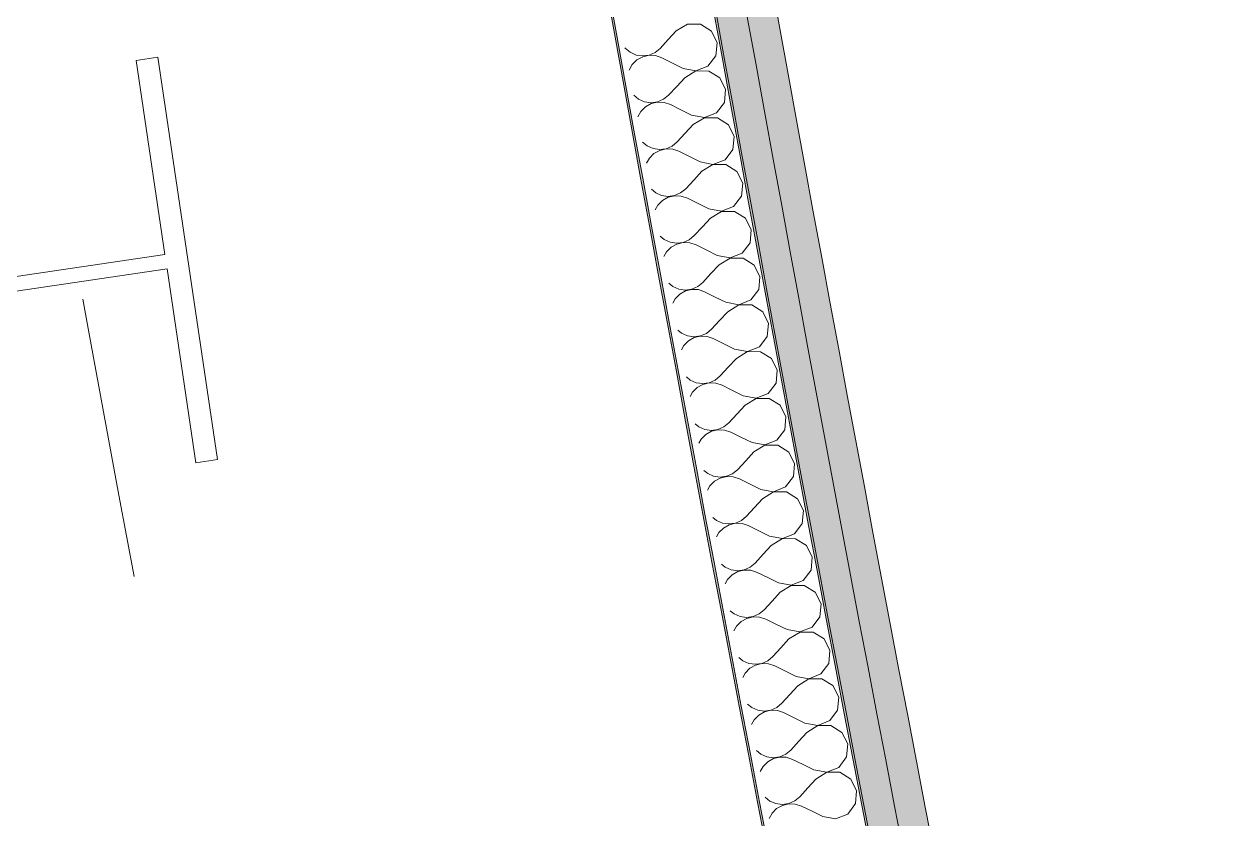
# Model space of a CAD drawing. Header units: millimetres. Extents: x -50172 to 90294, y -80883 to 25069.
# Drawn here: x -41694 to -41090, y -64251 to -63853 of the extents above; entities that cross this region are included whole.
import ezdxf
from ezdxf.enums import TextEntityAlignment as Align

# ---------------------------------------------------------------- set-up
doc = ezdxf.new("R2010")
doc.units = ezdxf.units.MM
doc.header["$MEASUREMENT"] = 0
doc.linetypes.add('Double Dashed', pattern=[1093.611073, 529.166651, -211.666656, 141.111112, -211.666656])
for name, color, linetype in [('A-25-M_Wall_Ext', 7, 'Continuous'), ('COLUMN.IFC Import', 7, 'Continuous'), ('New_A-15-MG_Structural_Grid_Phase_2', 7, 'Continuous'), ('New_A-20-M_Floor_Slab', 7, 'Continuous'), ('New_A-25-M_Wall_Int', 7, 'Continuous')]:
    doc.layers.add(name, color=color, linetype=linetype)
for name, color, linetype, lineweight in [('A-25-M_Wall_Ext_Pen_No__1', 7, 'Continuous', 13), ('COLUMN.IFC Import_Pen_No__2', 8, 'Continuous', 15), ('New_A-20-M_Floor_Slab_Pen_No__89', 8, 'Continuous', 20), ('New_A-25-M_Wall_Int_Pen_No__1', 7, 'Continuous', 13), ('New_A-25-M_Wall_Int_Pen_No__150', 7, 'Continuous', 0)]:
    doc.layers.add(name, color=color, linetype=linetype, lineweight=lineweight)
for name, color, linetype, lineweight, true_color in [('A-25-M_Wall_Ext_Pen_No__107', 7, 'Continuous', 15, 0xa6a6a6), ('New_A-15-MG_Structural_Grid_Phase_2_Pen_No__222', 7, 'Continuous', 13, 0x65af33), ('New_A-25-M_Wall_Int_Pen_No__107', 7, 'Continuous', 15, 0xa6a6a6), ('New_A-25-M_Wall_Int_Pen_No__81', 7, 'Continuous', 20, 0x6a6a6a)]:
    doc.layers.add(name, color=color, linetype=linetype, lineweight=lineweight, true_color=true_color)
doc.styles.add('GENERATED_STYLE_4', font='')
doc.styles.get('GENERATED_STYLE_4').set_extended_font_data('Swis721 BT')

# ---------------------------------------------------------------- blocks, each defined once
blk = doc.blocks.new('Slab_63_1', base_point=(-42333.29, -61441.2))
at = {"layer": 'New_A-20-M_Floor_Slab_Pen_No__89', "linetype": 'Continuous', "flags": 128}
blk.add_lwpolyline([(-42333.29, -61441.2), (-41972.22, -61401.42), (-41891.31, -61215.87), (-38443.39, -62719.34), (-39389.38, -64888.81), (-38066.61, -65465.6), (-36669.45, -66074.83), (-37137.69, -67148.64), (-37136.69, -67149.07), (-38218.56, -69630.14, -0.146996), (-40926.49, -67202.74, -0.080916), (-41673.87, -65403.74, -0.028315)], format="xyb", close=True, dxfattribs=at)
blk = doc.blocks.new('*X569')
at = {"layer": 'New_A-25-M_Wall_Int_Pen_No__150', "linetype": 'Continuous'}
for p, q in [((-41361.72, -63853.11), (-41367.28, -63856.49)), ((-41355.21, -63853.16), (-41361.72, -63853.11)), ((-41349.7, -63856.62), (-41355.21, -63853.16)), ((-41371.33, -63860.85), (-41375.37, -63865.22)), ((-41367.28, -63856.49), (-41371.33, -63860.85)), ((-41346.84, -63862.47), (-41349.7, -63856.62)), ((-41347.47, -63868.94), (-41346.84, -63862.47)), ((-41393.02, -63864.98), (-41392.95, -63865.08)), ((-41392.95, -63865.08), (-41390.44, -63867.2)), ((-41390.44, -63867.2), (-41387.44, -63868.55)), ((-41387.44, -63868.55), (-41384.19, -63869.03)), ((-41380.93, -63868.6), (-41377.92, -63867.3)), ((-41377.92, -63867.3), (-41375.37, -63865.22)), ((-41389.32, -63873.34), (-41390.92, -63876.19)), ((-41386.99, -63871.02), (-41389.32, -63873.34)), ((-41384.12, -63869.43), (-41386.99, -63871.02)), ((-41384.19, -63869.03), (-41380.93, -63868.6)), ((-41380.92, -63868.69), (-41384.12, -63869.43)), ((-41377.64, -63868.85), (-41380.92, -63868.69)), ((-41374.52, -63869.91), (-41377.64, -63868.85)), ((-41369.2, -63872.57), (-41374.52, -63869.91)), ((-41363.88, -63875.24), (-41369.2, -63872.57)), ((-41357.48, -63876.45), (-41351.41, -63874.12)), ((-41351.41, -63874.12), (-41347.47, -63868.94)), ((-41363.03, -63879.93), (-41367.07, -63884.29)), ((-41363.88, -63875.24), (-41357.48, -63876.45)), ((-41357.47, -63876.55), (-41363.03, -63879.93)), ((-41350.96, -63876.59), (-41357.47, -63876.55)), ((-41345.45, -63880.05), (-41350.96, -63876.59)), ((-41342.58, -63885.89), (-41345.45, -63880.05)), ((-41367.07, -63884.29), (-41371.12, -63888.66)), ((-41343.21, -63892.37), (-41342.58, -63885.89)), ((-41388.6, -63888.62), (-41386.18, -63890.65)), ((-41386.18, -63890.65), (-41383.18, -63892)), ((-41383.18, -63892), (-41379.93, -63892.48)), ((-41379.93, -63892.48), (-41376.68, -63892.05)), ((-41376.66, -63892.14), (-41379.86, -63892.89)), ((-41376.68, -63892.05), (-41373.66, -63890.74)), ((-41373.38, -63892.3), (-41376.66, -63892.14)), ((-41373.66, -63890.74), (-41371.12, -63888.66)), ((-41370.26, -63893.35), (-41373.38, -63892.3)), ((-41347.15, -63897.55), (-41343.21, -63892.37)), ((-41385.06, -63896.79), (-41386.57, -63899.47)), ((-41382.73, -63894.48), (-41385.06, -63896.79)), ((-41379.86, -63892.89), (-41382.73, -63894.48)), ((-41364.94, -63896.02), (-41370.26, -63893.35)), ((-41359.61, -63898.68), (-41364.94, -63896.02)), ((-41359.61, -63898.68), (-41353.22, -63899.88)), ((-41353.22, -63899.88), (-41347.15, -63897.55)), ((-41358.76, -63903.37), (-41362.8, -63907.74)), ((-41353.2, -63899.98), (-41358.76, -63903.37)), ((-41346.7, -63900.02), (-41353.2, -63899.98)), ((-41341.18, -63903.48), (-41346.7, -63900.02)), ((-41338.31, -63909.32), (-41341.18, -63903.48)), ((-41362.8, -63907.74), (-41366.85, -63912.11)), ((-41338.94, -63915.79), (-41338.31, -63909.32)), ((-41384.19, -63912.19), (-41381.91, -63914.11)), ((-41381.91, -63914.11), (-41378.91, -63915.45)), ((-41378.91, -63915.45), (-41375.66, -63915.93)), ((-41375.58, -63916.33), (-41378.46, -63917.93)), ((-41375.66, -63915.93), (-41372.4, -63915.49)), ((-41372.38, -63915.59), (-41375.58, -63916.33)), ((-41372.4, -63915.49), (-41369.39, -63914.19)), ((-41369.1, -63915.75), (-41372.38, -63915.59)), ((-41369.39, -63914.19), (-41366.85, -63912.11)), ((-41365.99, -63916.79), (-41369.1, -63915.75)), ((-41360.66, -63919.45), (-41365.99, -63916.79)), ((-41342.87, -63920.98), (-41338.94, -63915.79)), ((-41380.78, -63920.25), (-41382.2, -63922.78)), ((-41378.46, -63917.93), (-41380.78, -63920.25)), ((-41355.34, -63922.11), (-41360.66, -63919.45)), ((-41355.34, -63922.11), (-41348.94, -63923.32)), ((-41348.94, -63923.32), (-41342.87, -63920.98)), ((-41354.48, -63926.8), (-41358.52, -63931.17)), ((-41348.92, -63923.41), (-41354.48, -63926.8)), ((-41342.42, -63923.45), (-41348.92, -63923.41)), ((-41336.9, -63926.9), (-41342.42, -63923.45)), ((-41334.03, -63932.74), (-41336.9, -63926.9)), ((-41358.52, -63931.17), (-41362.56, -63935.55)), ((-41334.65, -63939.22), (-41334.03, -63932.74)), ((-41379.78, -63935.74), (-41377.62, -63937.56)), ((-41377.62, -63937.56), (-41374.62, -63938.9)), ((-41374.62, -63938.9), (-41371.37, -63939.37)), ((-41371.29, -63939.78), (-41374.17, -63941.38)), ((-41371.37, -63939.37), (-41368.11, -63938.94)), ((-41368.1, -63939.03), (-41371.29, -63939.78)), ((-41368.11, -63938.94), (-41365.1, -63937.63)), ((-41364.81, -63939.19), (-41368.1, -63939.03)), ((-41365.1, -63937.63), (-41362.56, -63935.55)), ((-41361.7, -63940.23), (-41364.81, -63939.19)), ((-41356.37, -63942.89), (-41361.7, -63940.23)), ((-41338.58, -63944.4), (-41334.65, -63939.22)), ((-41376.49, -63943.7), (-41377.84, -63946.11)), ((-41374.17, -63941.38), (-41376.49, -63943.7)), ((-41351.04, -63945.55), (-41356.37, -63942.89)), ((-41351.04, -63945.55), (-41344.65, -63946.75)), ((-41344.63, -63946.84), (-41350.18, -63950.23)), ((-41344.65, -63946.75), (-41338.58, -63944.4)), ((-41338.12, -63946.87), (-41344.63, -63946.84)), ((-41332.61, -63950.32), (-41338.12, -63946.87)), ((-41350.18, -63950.23), (-41354.22, -63954.61)), ((-41329.73, -63956.16), (-41332.61, -63950.32)), ((-41360.8, -63961.07), (-41358.26, -63958.98)), ((-41354.22, -63954.61), (-41358.26, -63958.98)), ((-41330.34, -63962.64), (-41329.73, -63956.16)), ((-41375.38, -63959.27), (-41373.31, -63961)), ((-41373.31, -63961), (-41370.32, -63962.35)), ((-41369.86, -63964.82), (-41372.19, -63967.14)), ((-41370.32, -63962.35), (-41367.06, -63962.82)), ((-41366.99, -63963.22), (-41369.86, -63964.82)), ((-41367.06, -63962.82), (-41363.81, -63962.38)), ((-41363.79, -63962.47), (-41366.99, -63963.22)), ((-41363.81, -63962.38), (-41360.8, -63961.07)), ((-41360.51, -63962.63), (-41363.79, -63962.47)), ((-41357.4, -63963.67), (-41360.51, -63962.63)), ((-41352.07, -63966.32), (-41357.4, -63963.67)), ((-41334.27, -63967.82), (-41330.34, -63962.64)), ((-41372.19, -63967.14), (-41373.47, -63969.45)), ((-41346.74, -63968.98), (-41352.07, -63966.32)), ((-41346.74, -63968.98), (-41340.34, -63970.17)), ((-41340.32, -63970.27), (-41345.87, -63973.66)), ((-41340.34, -63970.17), (-41334.27, -63967.82)), ((-41333.82, -63970.3), (-41340.32, -63970.27)), ((-41328.3, -63973.74), (-41333.82, -63970.3)), ((-41345.87, -63973.66), (-41349.91, -63978.04)), ((-41325.41, -63979.58), (-41328.3, -63973.74)), ((-41370.98, -63982.79), (-41369, -63984.45)), ((-41356.48, -63984.51), (-41353.94, -63982.42)), ((-41349.91, -63978.04), (-41353.94, -63982.42)), ((-41326.02, -63986.05), (-41325.41, -63979.58)), ((-41369, -63984.45), (-41366, -63985.79)), ((-41365.54, -63988.26), (-41367.86, -63990.59)), ((-41366, -63985.79), (-41362.75, -63986.26)), ((-41362.67, -63986.66), (-41365.54, -63988.26)), ((-41362.75, -63986.26), (-41359.49, -63985.82)), ((-41359.47, -63985.91), (-41362.67, -63986.66)), ((-41359.49, -63985.82), (-41356.48, -63984.51)), ((-41356.19, -63986.06), (-41359.47, -63985.91)), ((-41353.08, -63987.11), (-41356.19, -63986.06)), ((-41347.74, -63989.76), (-41353.08, -63987.11)), ((-41329.95, -63991.24), (-41326.02, -63986.05)), ((-41367.86, -63990.59), (-41369.1, -63992.81)), ((-41342.41, -63992.4), (-41347.74, -63989.76)), ((-41342.41, -63992.4), (-41336.02, -63993.59)), ((-41336, -63993.69), (-41341.55, -63997.09)), ((-41336.02, -63993.59), (-41329.95, -63991.24)), ((-41329.49, -63993.72), (-41336, -63993.69)), ((-41323.97, -63997.16), (-41329.49, -63993.72)), ((-41341.55, -63997.09), (-41345.58, -64001.47)), ((-41321.08, -64002.99), (-41323.97, -63997.16)), ((-41366.58, -64006.29), (-41364.66, -64007.89)), ((-41352.15, -64007.94), (-41349.61, -64005.85)), ((-41345.58, -64001.47), (-41349.61, -64005.85)), ((-41321.69, -64009.47), (-41321.08, -64002.99)), ((-41364.66, -64007.89), (-41361.66, -64009.23)), ((-41361.2, -64011.7), (-41363.53, -64014.03)), ((-41361.66, -64009.23), (-41358.41, -64009.69)), ((-41358.34, -64010.1), (-41361.2, -64011.7)), ((-41358.41, -64009.69), (-41355.16, -64009.25)), ((-41355.14, -64009.35), (-41358.34, -64010.1)), ((-41355.16, -64009.25), (-41352.15, -64007.94)), ((-41351.86, -64009.5), (-41355.14, -64009.35)), ((-41348.74, -64010.54), (-41351.86, -64009.5)), ((-41343.41, -64013.18), (-41348.74, -64010.54)), ((-41338.07, -64015.83), (-41343.41, -64013.18)), ((-41325.61, -64014.66), (-41321.69, -64009.47)), ((-41363.53, -64014.03), (-41364.73, -64016.19)), ((-41338.07, -64015.83), (-41331.68, -64017.02)), ((-41331.66, -64017.11), (-41337.2, -64020.51)), ((-41331.68, -64017.02), (-41325.61, -64014.66)), ((-41325.15, -64017.13), (-41331.66, -64017.11)), ((-41319.63, -64020.57), (-41325.15, -64017.13)), ((-41341.23, -64024.9), (-41345.26, -64029.28)), ((-41337.2, -64020.51), (-41341.23, -64024.9)), ((-41316.74, -64026.4), (-41319.63, -64020.57)), ((-41362.19, -64029.76), (-41360.32, -64031.33)), ((-41360.32, -64031.33), (-41357.31, -64032.67)), ((-41350.81, -64032.69), (-41347.8, -64031.37)), ((-41347.8, -64031.37), (-41345.26, -64029.28)), ((-41317.34, -64032.88), (-41316.74, -64026.4)), ((-41359.17, -64037.47), (-41360.35, -64039.58)), ((-41356.85, -64035.14), (-41359.17, -64037.47)), ((-41357.31, -64032.67), (-41354.06, -64033.13)), ((-41353.99, -64033.54), (-41356.85, -64035.14)), ((-41354.06, -64033.13), (-41350.81, -64032.69)), ((-41350.79, -64032.78), (-41353.99, -64033.54)), ((-41347.51, -64032.93), (-41350.79, -64032.78)), ((-41344.39, -64033.97), (-41347.51, -64032.93)), ((-41339.06, -64036.61), (-41344.39, -64033.97)), ((-41333.72, -64039.25), (-41339.06, -64036.61)), ((-41321.26, -64038.07), (-41317.34, -64032.88)), ((-41333.72, -64039.25), (-41327.32, -64040.43)), ((-41327.3, -64040.53), (-41332.85, -64043.93)), ((-41327.32, -64040.43), (-41321.26, -64038.07)), ((-41320.8, -64040.55), (-41327.3, -64040.53)), ((-41315.27, -64043.98), (-41320.8, -64040.55)), ((-41336.87, -64048.32), (-41340.9, -64052.71)), ((-41332.85, -64043.93), (-41336.87, -64048.32)), ((-41312.38, -64049.81), (-41315.27, -64043.98)), ((-41357.8, -64053.22), (-41355.95, -64054.76)), ((-41355.95, -64054.76), (-41352.95, -64056.1)), ((-41346.44, -64056.12), (-41343.43, -64054.8)), ((-41343.43, -64054.8), (-41340.9, -64052.71)), ((-41312.98, -64056.29), (-41312.38, -64049.81)), ((-41354.81, -64060.9), (-41355.97, -64063)), ((-41352.49, -64058.57), (-41354.81, -64060.9)), ((-41352.95, -64056.1), (-41349.7, -64056.56)), ((-41349.62, -64056.97), (-41352.49, -64058.57)), ((-41349.7, -64056.56), (-41346.44, -64056.12)), ((-41346.43, -64056.21), (-41349.62, -64056.97)), ((-41343.14, -64056.36), (-41346.43, -64056.21)), ((-41340.03, -64057.39), (-41343.14, -64056.36)), ((-41334.69, -64060.03), (-41340.03, -64057.39)), ((-41329.35, -64062.67), (-41334.69, -64060.03)), ((-41322.95, -64063.85), (-41316.89, -64061.49)), ((-41316.89, -64061.49), (-41312.98, -64056.29)), ((-41328.48, -64067.35), (-41332.5, -64071.74)), ((-41329.35, -64062.67), (-41322.95, -64063.85)), ((-41322.94, -64063.94), (-41328.48, -64067.35)), ((-41316.43, -64063.96), (-41322.94, -64063.94)), ((-41310.9, -64067.39), (-41316.43, -64063.96)), ((-41308, -64073.21), (-41310.9, -64067.39)), ((-41332.5, -64071.74), (-41336.52, -64076.13)), ((-41308.6, -64079.69), (-41308, -64073.21)), ((-41353.42, -64076.66), (-41351.57, -64078.2)), ((-41351.57, -64078.2), (-41348.57, -64079.53)), ((-41348.57, -64079.53), (-41345.32, -64079.99)), ((-41345.32, -64079.99), (-41342.06, -64079.54)), ((-41342.05, -64079.64), (-41345.24, -64080.4)), ((-41342.06, -64079.54), (-41339.06, -64078.22)), ((-41338.76, -64079.78), (-41342.05, -64079.64)), ((-41339.06, -64078.22), (-41336.52, -64076.13)), ((-41312.51, -64084.89), (-41308.6, -64079.69)), ((-41350.42, -64084.33), (-41351.59, -64086.43)), ((-41348.11, -64082), (-41350.42, -64084.33)), ((-41345.24, -64080.4), (-41348.11, -64082)), ((-41335.65, -64080.82), (-41338.76, -64079.78)), ((-41330.31, -64083.45), (-41335.65, -64080.82)), ((-41324.97, -64086.09), (-41330.31, -64083.45)), ((-41318.57, -64087.26), (-41312.51, -64084.89)), ((-41324.09, -64090.77), (-41328.11, -64095.16)), ((-41324.97, -64086.09), (-41318.57, -64087.26)), ((-41318.55, -64087.35), (-41324.09, -64090.77)), ((-41312.04, -64087.36), (-41318.55, -64087.35)), ((-41306.51, -64090.79), (-41312.04, -64087.36)), ((-41303.61, -64096.62), (-41306.51, -64090.79)), ((-41328.11, -64095.16), (-41332.13, -64099.55)), ((-41304.2, -64103.1), (-41303.61, -64096.62)), ((-41349.03, -64100.09), (-41347.18, -64101.63)), ((-41347.18, -64101.63), (-41344.18, -64102.96)), ((-41344.18, -64102.96), (-41340.92, -64103.42)), ((-41340.85, -64103.83), (-41343.71, -64105.43)), ((-41340.92, -64103.42), (-41337.67, -64102.97)), ((-41337.65, -64103.06), (-41340.85, -64103.83)), ((-41337.67, -64102.97), (-41334.66, -64101.65)), ((-41334.37, -64103.2), (-41337.65, -64103.06)), ((-41334.66, -64101.65), (-41332.13, -64099.55)), ((-41331.25, -64104.24), (-41334.37, -64103.2)), ((-41308.11, -64108.3), (-41304.2, -64103.1)), ((-41346.03, -64107.76), (-41347.2, -64109.88)), ((-41343.71, -64105.43), (-41346.03, -64107.76)), ((-41325.91, -64106.87), (-41331.25, -64104.24)), ((-41320.57, -64109.5), (-41325.91, -64106.87)), ((-41320.57, -64109.5), (-41314.17, -64110.67)), ((-41314.17, -64110.67), (-41308.11, -64108.3)), ((-41319.69, -64114.18), (-41323.71, -64118.58)), ((-41314.15, -64110.76), (-41319.69, -64114.18)), ((-41307.65, -64110.77), (-41314.15, -64110.76)), ((-41302.11, -64114.19), (-41307.65, -64110.77)), ((-41299.21, -64120.02), (-41302.11, -64114.19)), ((-41323.71, -64118.58), (-41327.72, -64122.97)), ((-41299.79, -64126.5), (-41299.21, -64120.02)), ((-41344.65, -64123.49), (-41342.77, -64125.06)), ((-41342.77, -64125.06), (-41339.77, -64126.39)), ((-41339.77, -64126.39), (-41336.51, -64126.84)), ((-41336.44, -64127.25), (-41339.3, -64128.86)), ((-41336.51, -64126.84), (-41333.26, -64126.39)), ((-41333.24, -64126.48), (-41336.44, -64127.25)), ((-41333.26, -64126.39), (-41330.25, -64125.07)), ((-41329.96, -64126.62), (-41333.24, -64126.48)), ((-41330.25, -64125.07), (-41327.72, -64122.97)), ((-41326.84, -64127.65), (-41329.96, -64126.62)), ((-41321.5, -64130.28), (-41326.84, -64127.65)), ((-41303.7, -64131.7), (-41299.79, -64126.5)), ((-41341.62, -64131.19), (-41342.81, -64133.35)), ((-41339.3, -64128.86), (-41341.62, -64131.19)), ((-41316.16, -64132.91), (-41321.5, -64130.28)), ((-41316.16, -64132.91), (-41309.76, -64134.08)), ((-41309.76, -64134.08), (-41303.7, -64131.7)), ((-41315.27, -64137.59), (-41319.29, -64141.99)), ((-41309.74, -64134.17), (-41315.27, -64137.59)), ((-41303.23, -64134.17), (-41309.74, -64134.17)), ((-41297.7, -64137.59), (-41303.23, -64134.17)), ((-41294.79, -64143.41), (-41297.7, -64137.59)), ((-41319.29, -64141.99), (-41323.3, -64146.38)), ((-41295.37, -64149.89), (-41294.79, -64143.41)), ((-41340.28, -64146.88), (-41338.35, -64148.48)), ((-41338.35, -64148.48), (-41335.34, -64149.81)), ((-41335.34, -64149.81), (-41332.09, -64150.26)), ((-41332.01, -64150.67), (-41334.87, -64152.28)), ((-41332.09, -64150.26), (-41328.84, -64149.81)), ((-41328.82, -64149.9), (-41332.01, -64150.67)), ((-41328.84, -64149.81), (-41325.83, -64148.48)), ((-41325.54, -64150.04), (-41328.82, -64149.9)), ((-41325.83, -64148.48), (-41323.3, -64146.38)), ((-41322.42, -64151.07), (-41325.54, -64150.04)), ((-41317.07, -64153.69), (-41322.42, -64151.07)), ((-41299.27, -64155.1), (-41295.37, -64149.89)), ((-41337.19, -64154.61), (-41338.42, -64156.84)), ((-41334.87, -64152.28), (-41337.19, -64154.61)), ((-41311.73, -64156.32), (-41317.07, -64153.69)), ((-41311.73, -64156.32), (-41305.33, -64157.48)), ((-41305.31, -64157.57), (-41310.84, -64161)), ((-41305.33, -64157.48), (-41299.27, -64155.1)), ((-41298.8, -64157.57), (-41305.31, -64157.57)), ((-41293.26, -64160.99), (-41298.8, -64157.57)), ((-41310.84, -64161), (-41314.85, -64165.4)), ((-41290.35, -64166.81), (-41293.26, -64160.99)), ((-41335.91, -64170.25), (-41333.91, -64171.9)), ((-41321.39, -64171.9), (-41318.86, -64169.8)), ((-41314.85, -64165.4), (-41318.86, -64169.8)), ((-41290.93, -64173.29), (-41290.35, -64166.81)), ((-41333.91, -64171.9), (-41330.9, -64173.23)), ((-41330.43, -64175.7), (-41332.75, -64178.04)), ((-41330.9, -64173.23), (-41327.65, -64173.68)), ((-41327.57, -64174.09), (-41330.43, -64175.7)), ((-41327.65, -64173.68), (-41324.4, -64173.22)), ((-41324.38, -64173.32), (-41327.57, -64174.09)), ((-41324.4, -64173.22), (-41321.39, -64171.9)), ((-41321.1, -64173.45), (-41324.38, -64173.32)), ((-41317.98, -64174.48), (-41321.1, -64173.45)), ((-41312.63, -64177.1), (-41317.98, -64174.48)), ((-41294.83, -64178.5), (-41290.93, -64173.29)), ((-41332.75, -64178.04), (-41334.02, -64180.35)), ((-41307.28, -64179.72), (-41312.63, -64177.1)), ((-41307.28, -64179.72), (-41300.88, -64180.88)), ((-41300.86, -64180.98), (-41306.39, -64184.4)), ((-41300.88, -64180.88), (-41294.83, -64178.5)), ((-41294.36, -64180.97), (-41300.86, -64180.98)), ((-41288.82, -64184.38), (-41294.36, -64180.97)), ((-41306.39, -64184.4), (-41310.4, -64188.8)), ((-41285.9, -64190.2), (-41288.82, -64184.38)), ((-41331.54, -64193.6), (-41329.46, -64195.32)), ((-41316.94, -64195.31), (-41314.41, -64193.21)), ((-41310.4, -64188.8), (-41314.41, -64193.21)), ((-41286.47, -64196.68), (-41285.9, -64190.2)), ((-41329.46, -64195.32), (-41326.45, -64196.65)), ((-41325.98, -64199.12), (-41328.29, -64201.45)), ((-41326.45, -64196.65), (-41323.19, -64197.1)), ((-41323.12, -64197.5), (-41325.98, -64199.12)), ((-41323.19, -64197.1), (-41319.94, -64196.64)), ((-41319.92, -64196.73), (-41323.12, -64197.5)), ((-41319.94, -64196.64), (-41316.94, -64195.31)), ((-41316.64, -64196.86), (-41319.92, -64196.73)), ((-41313.52, -64197.89), (-41316.64, -64196.86)), ((-41308.17, -64200.51), (-41313.52, -64197.89)), ((-41290.37, -64201.89), (-41286.47, -64196.68)), ((-41328.29, -64201.45), (-41329.62, -64203.87)), ((-41302.83, -64203.12), (-41308.17, -64200.51)), ((-41302.83, -64203.12), (-41296.42, -64204.28)), ((-41296.4, -64204.37), (-41301.93, -64207.8)), ((-41296.42, -64204.28), (-41290.37, -64201.89)), ((-41289.9, -64204.36), (-41296.4, -64204.37)), ((-41284.36, -64207.77), (-41289.9, -64204.36)), ((-41305.94, -64212.21), (-41309.94, -64216.61)), ((-41301.93, -64207.8), (-41305.94, -64212.21)), ((-41281.43, -64213.59), (-41284.36, -64207.77)), ((-41327.17, -64216.93), (-41324.99, -64218.74)), ((-41312.47, -64218.72), (-41309.94, -64216.61)), ((-41282, -64220.07), (-41281.43, -64213.59)), ((-41324.99, -64218.74), (-41321.98, -64220.06)), ((-41321.51, -64222.53), (-41323.81, -64224.87)), ((-41321.98, -64220.06), (-41318.72, -64220.51)), ((-41318.65, -64220.91), (-41321.51, -64222.53)), ((-41318.72, -64220.51), (-41315.47, -64220.05)), ((-41315.45, -64220.14), (-41318.65, -64220.91)), ((-41315.47, -64220.05), (-41312.47, -64218.72)), ((-41312.17, -64220.27), (-41315.45, -64220.14)), ((-41309.05, -64221.29), (-41312.17, -64220.27)), ((-41303.7, -64223.91), (-41309.05, -64221.29)), ((-41298.35, -64226.52), (-41303.7, -64223.91)), ((-41285.9, -64225.28), (-41282, -64220.07)), ((-41323.81, -64224.87), (-41325.21, -64227.41)), ((-41298.35, -64226.52), (-41291.95, -64227.67)), ((-41291.93, -64227.77), (-41297.46, -64231.2)), ((-41291.95, -64227.67), (-41285.9, -64225.28)), ((-41285.42, -64227.75), (-41291.93, -64227.77)), ((-41279.88, -64231.16), (-41285.42, -64227.75)), ((-41301.46, -64235.61), (-41305.46, -64240.02)), ((-41297.46, -64231.2), (-41301.46, -64235.61)), ((-41276.95, -64236.97), (-41279.88, -64231.16)), ((-41322.81, -64240.25), (-41320.5, -64242.15)), ((-41320.5, -64242.15), (-41317.49, -64243.47)), ((-41310.99, -64243.45), (-41307.99, -64242.12)), ((-41307.99, -64242.12), (-41305.46, -64240.02)), ((-41277.52, -64243.45), (-41276.95, -64236.97)), ((-41319.33, -64248.28), (-41320.8, -64250.98)), ((-41317.02, -64245.94), (-41319.33, -64248.28)), ((-41317.49, -64243.47), (-41314.24, -64243.92)), ((-41314.16, -64244.32), (-41317.02, -64245.94)), ((-41314.24, -64243.92), (-41310.99, -64243.45)), ((-41310.97, -64243.55), (-41314.16, -64244.32)), ((-41307.69, -64243.68), (-41310.97, -64243.55)), ((-41304.56, -64244.7), (-41307.69, -64243.68)), ((-41299.21, -64247.31), (-41304.56, -64244.7)), ((-41293.86, -64249.92), (-41299.21, -64247.31)), ((-41287.46, -64251.07), (-41281.41, -64248.67)), ((-41281.41, -64248.67), (-41277.52, -64243.45)), ((-41293.86, -64249.92), (-41287.46, -64251.07))]:
    blk.add_line(p, q, dxfattribs=at)
blk = doc.blocks.new('Wall_145_1', base_point=(-41650.69, -61617.63))
at = {"layer": 'New_A-25-M_Wall_Int_Pen_No__107', "linetype": 'Continuous'}
for points in [[(-41684.58, -61586.49, 0.020402), (-41209.12, -64570.51), (-41194.31, -64568.08, -0.020347), (-41668.66, -61593.43)], [(-41666.62, -61610.69, 0.02023), (-41194.31, -64568.08), (-41179.5, -64565.64, -0.020174), (-41650.69, -61617.63)]]:
    blk.add_hatch(color=256, dxfattribs=at).paths.add_polyline_path(points)
at = {"layer": 'New_A-25-M_Wall_Int_Pen_No__81', "linetype": 'Continuous', "lineweight": 0, "true_color": 0x353535}
for points in [[(-41748.55, -61486.6, 0.021109), (-41260.46, -64578.96), (-41259.47, -64578.8, -0.021106), (-41747.49, -61487.06)], [(-41687.67, -61568.78, 0.020523), (-41210.1, -64570.68), (-41209.12, -64570.51, -0.02052), (-41686.6, -61569.24)]]:
    blk.add_hatch(color=250, dxfattribs=at).paths.add_polyline_path(points)
at = {"layer": 'New_A-25-M_Wall_Int_Pen_No__1', "linetype": 'Continuous'}
for radius, start, end in [(37093.18, 186.548948, 191.387908), (37092.18, 186.551629, 191.387963), (37042.18, 186.685976, 191.390723), (37041.18, 186.688668, 191.390778), (37026.18, 186.729082, 191.391608), (37011.18, 186.769546, 191.392438)]:
    blk.add_arc((-4897.54, -57254.9), radius, start, end, dxfattribs=at)
at = {"layer": 'New_A-25-M_Wall_Int', "color": 250, "lineweight": 50, "true_color": 0x2a2a2a}
blk.add_blockref('*X569', (0, 0), dxfattribs=at)
blk = doc.blocks.new('Wall_353_1', base_point=(-42568.57, -61112.06))
at = {"layer": 'A-25-M_Wall_Ext_Pen_No__107', "linetype": 'Continuous', "lineweight": 0, "true_color": 0x535353}
blk.add_hatch(color=251, dxfattribs=at).paths.add_polyline_path([(-42248.23, -61079.38, 0.02926), (-41554.07, -65375.82), (-41552.13, -65375.36, -0.02926), (-42246.24, -61079.17)])
at = {"layer": 'A-25-M_Wall_Ext_Pen_No__107', "linetype": 'Continuous'}
h = blk.add_hatch(dxfattribs=at)
h.set_pattern_fill('Plaster_0001', color=256, style=0, pattern_type=2)
h.set_pattern_definition([(99.1803, (0, 0), (170.98653, 27.63342), [0, -100]), (99.1803, (-93.47, 35.54), (170.98653, 27.63342), [0, -100])])
h.paths.add_polyline_path([(-42246.24, -61079.17, 0.02926), (-41552.13, -65375.36), (-41537.52, -65371.96, -0.029259), (-42231.32, -61077.65)])
at = {"layer": 'A-25-M_Wall_Ext_Pen_No__1', "linetype": 'Continuous'}
for radius, end in [(37217.42, 192.529709), (37215.42, 192.529677), (37200.42, 192.529439)]:
    blk.add_arc((-5223.03, -57301.65), radius, 185.825796, end, dxfattribs=at)
blk = doc.blocks.new('Standard grid marker_28')
at = {"layer": 'New_A-15-MG_Structural_Grid_Phase_2_Pen_No__222', "linetype": 'Double Dashed'}
blk.add_arc((0, 0), 37050.42, 0, 16.800697, dxfattribs=at)
at = {"layer": 'New_A-15-MG_Structural_Grid_Phase_2_Pen_No__222', "style": 'GENERATED_STYLE_4'}
blk.add_attdef('AC_MarkerText_1', text='', height=350, rotation=160.71411, dxfattribs=at).set_placement((37050.42, -456.61), align=Align.MIDDLE_CENTER)
blk = doc.blocks.new('Column 177')
at = {"layer": 'COLUMN.IFC Import_Pen_No__2', "linetype": 'Continuous'}
for p, q in [((-101.8, 101.6), (101.8, 101.6)), ((-101.8, 90.6), (-101.8, 101.6)), ((101.8, 101.6), (101.8, 90.6)), ((-3.6, 90.6), (-101.8, 90.6)), ((-3.6, -90.6), (-3.6, 90.6)), ((3.6, 90.6), (3.6, -90.6)), ((101.8, 90.6), (3.6, 90.6)), ((-101.8, -90.6), (-3.6, -90.6)), ((-101.8, -101.6), (-101.8, -90.6)), ((3.6, -90.6), (101.8, -90.6)), ((101.8, -90.6), (101.8, -101.6)), ((101.8, -101.6), (-101.8, -101.6))]:
    blk.add_line(p, q, dxfattribs=at)

msp = doc.modelspace()

# ---------------------------------------------------------------- block references
at = {"layer": 'A-25-M_Wall_Ext', "color": 250, "lineweight": 50, "true_color": 0x2a2a2a}
msp.add_blockref('Wall_353_1', (-42568.57, -61112.06), dxfattribs=at)
at = {"layer": 'COLUMN.IFC Import', "linetype": 'Continuous', "zscale": 1000, "rotation": 278.4410930730182}
msp.add_blockref('Column 177', (-41712.5, -63985.31), dxfattribs=at)
at = {"layer": 'New_A-15-MG_Structural_Grid_Phase_2', "color": 8, "linetype": 'Continuous', "lineweight": 15, "zscale": 1000, "rotation": 175.7263039143517}
msp.add_blockref('Standard grid marker_28', (-5223.03, -57301.65), dxfattribs=at)
at = {"layer": 'New_A-20-M_Floor_Slab', "color": 8, "linetype": 'Continuous', "lineweight": 20}
msp.add_blockref('Slab_63_1', (-42333.29, -61441.2), dxfattribs=at)
at = {"layer": 'New_A-25-M_Wall_Int', "color": 250, "lineweight": 50, "true_color": 0x2a2a2a}
msp.add_blockref('Wall_145_1', (-41650.69, -61617.63), dxfattribs=at)

doc.saveas('drawing.dxf')
